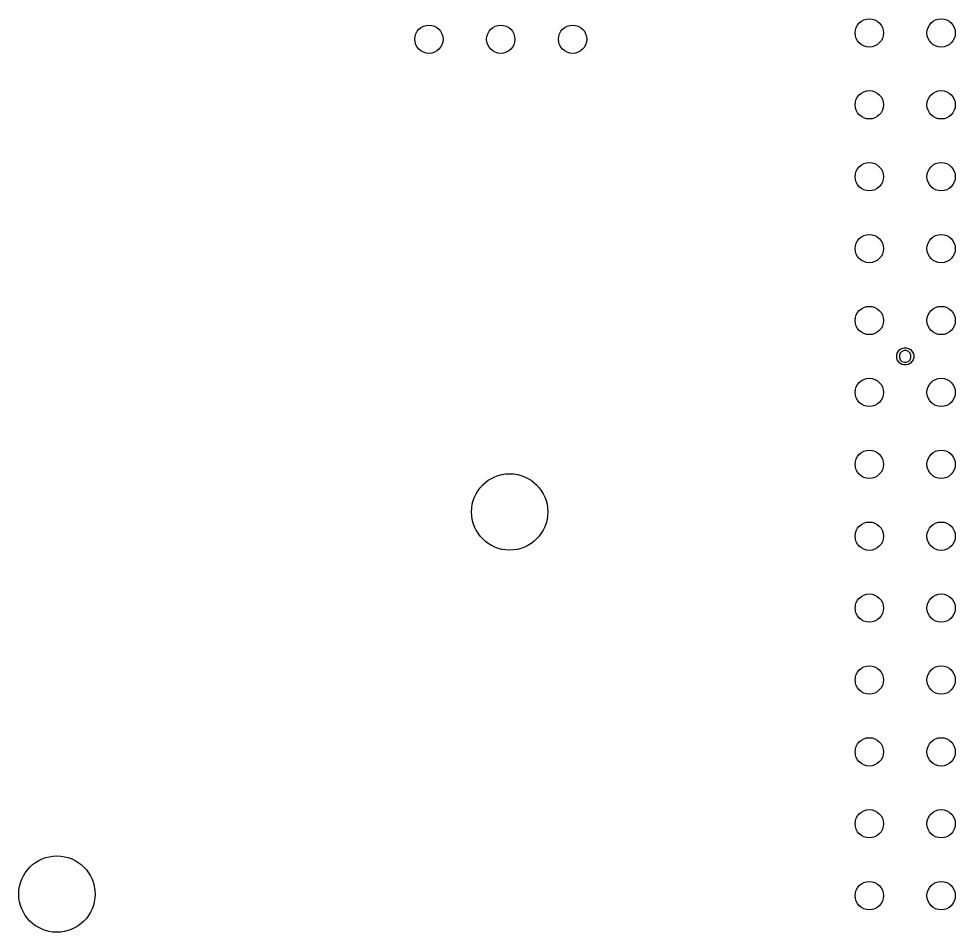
# Model space of a CAD drawing. Header units: inches. Extents: x 0.57 to 7.95, y -5.84 to -0.5.
# Drawn here: x 3.451 to 4.754, y -4.443 to -3.172 of the extents above; entities that cross this region are included whole.
import ezdxf

# ---------------------------------------------------------------- set-up
doc = ezdxf.new("R2010")
doc.units = ezdxf.units.IN
doc.header["$MEASUREMENT"] = 0
doc.layers.add('BLACK', color=250, linetype='CONTINUOUS')

msp = doc.modelspace()

# ---------------------------------------------------------------- linework, layer by layer
at = {"layer": 'BLACK', "linetype": 'CONTINUOUS'}
for p, q in [((4.6732, -3.6374), (4.6748, -3.6347)), ((4.6748, -3.6347), (4.677, -3.6325)), ((4.677, -3.6325), (4.6797, -3.6309)), ((4.6797, -3.6351), (4.6774, -3.6374)), ((4.6797, -3.6309), (4.6827, -3.6301)), ((4.6827, -3.6339), (4.6797, -3.6351)), ((4.6827, -3.6301), (4.6858, -3.6301)), ((4.6858, -3.6339), (4.6827, -3.6339)), ((4.6858, -3.6301), (4.6888, -3.6309)), ((4.6888, -3.6351), (4.6858, -3.6339)), ((4.6888, -3.6309), (4.6915, -3.6325)), ((4.6911, -3.6374), (4.6888, -3.6351)), ((4.6915, -3.6325), (4.6937, -3.6347)), ((4.6937, -3.6347), (4.6953, -3.6374)), ((4.6724, -3.6404), (4.6732, -3.6374)), ((4.6724, -3.6435), (4.6724, -3.6404)), ((4.6724, -3.6404), (4.6724, -3.6404)), ((4.6732, -3.6465), (4.6724, -3.6435)), ((4.6748, -3.6492), (4.6732, -3.6465)), ((4.6774, -3.6374), (4.6762, -3.6404)), ((4.6762, -3.6404), (4.6762, -3.6436)), ((4.6762, -3.6436), (4.6774, -3.6465)), ((4.6774, -3.6465), (4.6797, -3.6488)), ((4.6797, -3.6488), (4.6827, -3.65)), ((4.6858, -3.65), (4.6888, -3.6488)), ((4.6888, -3.6488), (4.6911, -3.6465)), ((4.6923, -3.6404), (4.6911, -3.6374)), ((4.6911, -3.6465), (4.6923, -3.6436)), ((4.6923, -3.6436), (4.6923, -3.6404)), ((4.6953, -3.6465), (4.6937, -3.6492)), ((4.6953, -3.6374), (4.6961, -3.6404)), ((4.6961, -3.6435), (4.6953, -3.6465)), ((4.6961, -3.6404), (4.6961, -3.6435)), ((4.677, -3.6514), (4.6748, -3.6492)), ((4.6797, -3.653), (4.677, -3.6514)), ((4.6827, -3.6538), (4.6797, -3.653)), ((4.6827, -3.65), (4.6858, -3.65)), ((4.6858, -3.6538), (4.6827, -3.6538)), ((4.6888, -3.653), (4.6858, -3.6538)), ((4.6915, -3.6514), (4.6888, -3.653)), ((4.6937, -3.6492), (4.6915, -3.6514))]:
    msp.add_line(p, q, dxfattribs=at)
at = {"layer": 'BLACK'}
for centre, radius in [((4.6343, -3.192), 0.0197), ((4.6343, -3.192), 0.0197), ((4.7343, -3.192), 0.0197), ((4.7343, -3.192), 0.0197), ((4.0215, -3.2008), 0.0197), ((4.0215, -3.2008), 0.0197), ((4.1215, -3.2008), 0.0197), ((4.1215, -3.2008), 0.0197), ((4.2215, -3.2008), 0.0197), ((4.2215, -3.2008), 0.0197), ((4.6343, -3.292), 0.0197), ((4.6343, -3.292), 0.0197), ((4.7343, -3.292), 0.0197), ((4.7343, -3.292), 0.0197), ((4.6343, -3.392), 0.0197), ((4.6343, -3.392), 0.0197), ((4.7343, -3.392), 0.0197), ((4.7343, -3.392), 0.0197), ((4.6343, -3.492), 0.0197), ((4.6343, -3.492), 0.0197), ((4.7343, -3.492), 0.0197), ((4.7343, -3.492), 0.0197), ((4.6343, -3.592), 0.0197), ((4.6343, -3.592), 0.0197), ((4.7343, -3.592), 0.0197), ((4.7343, -3.592), 0.0197), ((4.6343, -3.692), 0.0197), ((4.6343, -3.692), 0.0197), ((4.7343, -3.692), 0.0197), ((4.7343, -3.692), 0.0197), ((4.6343, -3.792), 0.0197), ((4.6343, -3.792), 0.0197), ((4.7343, -3.792), 0.0197), ((4.7343, -3.792), 0.0197), ((4.1339, -3.8583), 0.0531), ((4.1339, -3.8583), 0.0531), ((4.6343, -3.892), 0.0197), ((4.6343, -3.892), 0.0197), ((4.7343, -3.892), 0.0197), ((4.7343, -3.892), 0.0197), ((4.6343, -3.992), 0.0197), ((4.6343, -3.992), 0.0197), ((4.7343, -3.992), 0.0197), ((4.7343, -3.992), 0.0197), ((4.6343, -4.092), 0.0197), ((4.6343, -4.092), 0.0197), ((4.7343, -4.092), 0.0197), ((4.7343, -4.092), 0.0197), ((4.6343, -4.192), 0.0197), ((4.6343, -4.192), 0.0197), ((4.7343, -4.192), 0.0197), ((4.7343, -4.192), 0.0197), ((4.6343, -4.292), 0.0197), ((4.6343, -4.292), 0.0197), ((4.7343, -4.292), 0.0197), ((4.7343, -4.292), 0.0197), ((3.5039, -4.3898), 0.0531), ((3.5039, -4.3898), 0.0531), ((4.6343, -4.392), 0.0197), ((4.6343, -4.392), 0.0197), ((4.7343, -4.392), 0.0197), ((4.7343, -4.392), 0.0197)]:
    msp.add_circle(centre, radius, dxfattribs=at)

doc.saveas('drawing.dxf')
